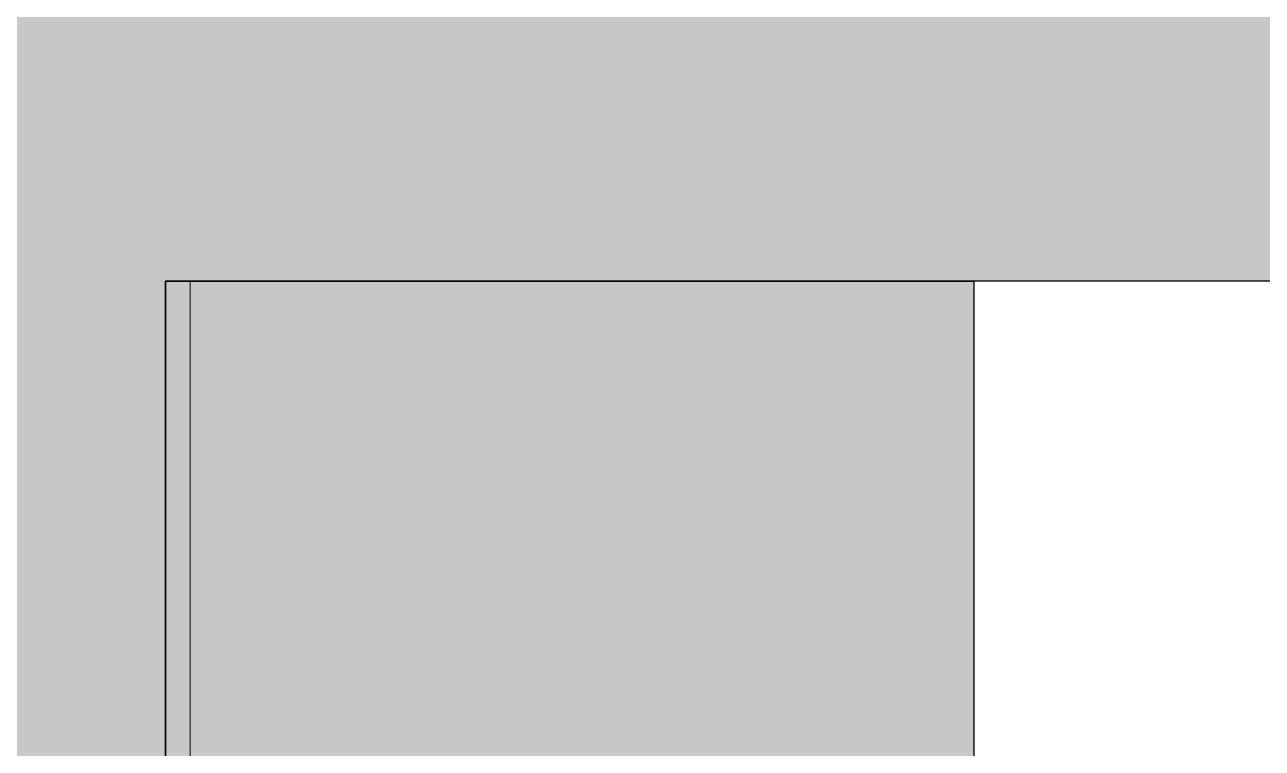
# Model space of a CAD drawing. Header units: millimetres. Extents: x 998 to 1067.2, y 1047.1 to 1079.2.
# Drawn here: x 1016.818 to 1017.323, y 1075.909 to 1076.204 of the extents above; entities that cross this region are included whole.
import ezdxf

# ---------------------------------------------------------------- set-up
doc = ezdxf.new("R2010")
doc.units = ezdxf.units.MM
doc.layers.add('AI-Hatch equip san', color=255, linetype='Continuous', lineweight=0)
doc.layers.add('ALVENARIA', color=4, linetype='Continuous')
doc.layers.add('MOBILIARIOS', color=8, linetype='Continuous')

# ---------------------------------------------------------------- blocks, each defined once
blk = doc.blocks.new('LAVATÓRIO MASTER COM PORTA TOALHA - LI 79C - DECA - PLANTA')
at = {"layer": 'AI-Hatch equip san'}
h = blk.add_hatch(color=256, dxfattribs=at)
edge = h.paths.add_edge_path()
edge.add_line((16.3347885227177, -12.35566387751117), (16.3347885227177, -12.6856626532748))
edge.add_line((16.3347885227177, -12.6856626532748), (16.09105404612383, -12.6856626533738))
edge.add_arc((16.09105404614211, -12.73067077554708), 0.04500812217327876, 90.00000002327349, 134.7901272919428)
edge.add_arc((15.88479092821533, -12.52289102432583), 0.2477663624295294, 225.2098727080607, 314.79012729193965, ccw=False)
edge.add_arc((15.67852781028856, -12.73067077554709), 0.04500812217329258, 45.20987270806676, 89.99999997673554)
edge.add_line((15.67852781030683, -12.6856626533738), (15.43479101988057, -12.6856626533738))
edge.add_line((15.43479101988057, -12.6856626533738), (15.43479101988057, -12.35566387751117))
edge.add_line((15.43479101988057, -12.35566387751117), (16.3347885227177, -12.35566387751117))
blk.add_lwpolyline([(16.3347885227177, -12.35566387751117), (16.3347885227177, -12.6856626532748), (16.09105404612383, -12.6856626533738, 0.1979605655553264), (16.05934528701276, -12.698728864896, -0.4120694685306276), (15.71023656941791, -12.698728864896, 0.1979605655553198), (15.67852781030683, -12.6856626533738), (15.43479101988057, -12.6856626533738), (15.43479101988057, -12.35566387751117)], format="xyb", close=True)
at = {"lineweight": 9}
for points in [[(15.43479101988057, -12.35566387751117), (15.43479101988057, -12.35566387751117), (16.3347885227177, -12.35566387751117), (16.3347885227177, -12.35566387751117)], [(16.3347885227177, -12.35566387751117), (16.3347885227177, -12.35566387751117), (16.3347885227177, -12.35566387751117), (16.3347885227177, -12.35566387751117)], [(16.3347885227177, -12.35566387751117), (16.3347885227177, -12.35566387751117), (16.3347885227177, -12.35566387751117), (16.3347885227177, -12.35566387751117)], [(16.3347885227177, -12.35566387751117), (16.3347885227177, -12.35566387751117), (16.3347885227177, -12.6856626533738), (16.3347885227177, -12.6856626533738)], [(15.43479101988057, -12.3656642611129), (15.43479101988057, -12.3656642611129), (16.3347885227177, -12.3656642611129), (16.3347885227177, -12.3656642611129)], [(16.3347885227177, -12.3656642611129), (16.3347885227177, -12.3656642611129), (16.3347885227177, -12.3656642611129), (16.3347885227177, -12.3656642611129)], [(16.3347885227177, -12.6856626533738), (16.3347885227177, -12.6856626533738), (16.09105404612383, -12.6856626533738), (16.09105404612383, -12.6856626533738)]]:
    blk.add_open_spline(points, degree=3, dxfattribs=at)

msp = doc.modelspace()

# ---------------------------------------------------------------- hatches: boundary and pattern name
at = {"layer": 'MOBILIARIOS', "ltscale": 0.05}
h = msp.add_hatch(color=256, dxfattribs=at)
h.dxf.hatch_style = 1
h.paths.add_polyline_path([(1017.825182593749, 1078.599628852427), (1016.625182593749, 1078.599628852427), (1016.625182593749, 1077.399628852427), (1017.325182593749, 1077.399628852427), (1017.325182593749, 1077.649628852427), (1017.575182593749, 1077.649628852427), (1017.575182593749, 1077.899628852427), (1017.825182593749, 1077.899628852427)])
h.paths.add_polyline_path([(1019.125182593749, 1078.349628852427), (1021.375182593749, 1078.349628852427), (1021.375182593749, 1074.549628852427), (1020.675182593749, 1074.549628852427), (1020.675182593749, 1073.649628852427), (1021.575182593749, 1073.649628852427), (1021.575182593749, 1078.199628852427), (1029.625182593749, 1078.199628852427), (1029.625182593749, 1070.799628852427), (1030.025182593749, 1070.799628852427), (1030.025182593749, 1078.599628852427), (1018.825182593749, 1078.599628852427), (1018.825182593749, 1077.399628852427), (1019.125182593749, 1077.399628852427)])
h.paths.add_polyline_path([(1017.825182593749, 1076.399628852427), (1016.625182593749, 1076.399628852427), (1016.625182593749, 1065.249628852427), (1024.475182593749, 1065.249628852427), (1024.475182593749, 1065.649628852427), (1024.275182593749, 1065.649628852427), (1018.825182593749, 1065.649628852427), (1017.025182593749, 1065.649628852427), (1017.025182593749, 1073.649628852427), (1019.325182593749, 1073.649628852427), (1019.325182593749, 1076.099628852427), (1019.125182593749, 1076.099628852427), (1019.125182593749, 1073.849628852427), (1018.125182593749, 1073.849628852427), (1016.875182593749, 1073.849628852427), (1016.875182593749, 1076.099628852427), (1017.205181369413, 1076.099628852427), (1017.825182593749, 1076.099628852427)])
h.paths.add_polyline_path([(1024.475182593749, 1072.149628852427), (1024.275182593749, 1072.149628852427), (1024.275182593749, 1073.649628852427), (1024.475182593749, 1073.649628852427), (1024.475182593749, 1073.899628852427), (1022.575182593749, 1073.899628852427), (1022.575182593749, 1073.649628852427), (1024.075182593749, 1073.649628852427), (1024.075182593749, 1072.149628852427), (1024.075182593749, 1071.149628852427), (1023.075182593749, 1071.149628852427), (1021.575182593749, 1071.149628852427), (1021.575182593749, 1072.649628852427), (1021.325182593749, 1072.649628852427), (1021.325182593749, 1070.749628852427), (1021.575182593749, 1070.749628852427), (1021.575182593749, 1070.949628852427), (1023.075182593749, 1070.949628852427), (1023.075182593749, 1070.749628852427), (1024.475182593749, 1070.749628852427)], flags=17)
h.paths.add_polyline_path([(1023.075182593749, 1072.649628852427), (1022.575182593749, 1072.649628852427), (1022.575182593749, 1072.149628852427), (1023.075182593749, 1072.149628852427)], flags=17)
h.paths.add_polyline_path([(1030.025182593749, 1068.199628852427), (1029.625182593749, 1068.199628852427), (1029.625182593749, 1065.649628852427), (1027.075182593749, 1065.649628852427), (1027.075182593749, 1065.249628852427), (1030.025182593749, 1065.249628852427)])

# ---------------------------------------------------------------- linework, layer by layer
at = {"layer": 'ALVENARIA'}
for p, q in [((1017.825182593749, 1076.099628852427), (1016.875182593749, 1076.099628852427)), ((1016.875182593749, 1076.099628852427), (1016.875182593749, 1073.849628852427))]:
    msp.add_line(p, q, dxfattribs=at)

# ---------------------------------------------------------------- block references
at = {"layer": 'MOBILIARIOS', "rotation": 90}
msp.add_blockref('LAVATÓRIO MASTER COM PORTA TOALHA - LI 79C - DECA - PLANTA', (1004.519518716139, 1059.764840329709), dxfattribs=at)

doc.saveas('drawing.dxf')
